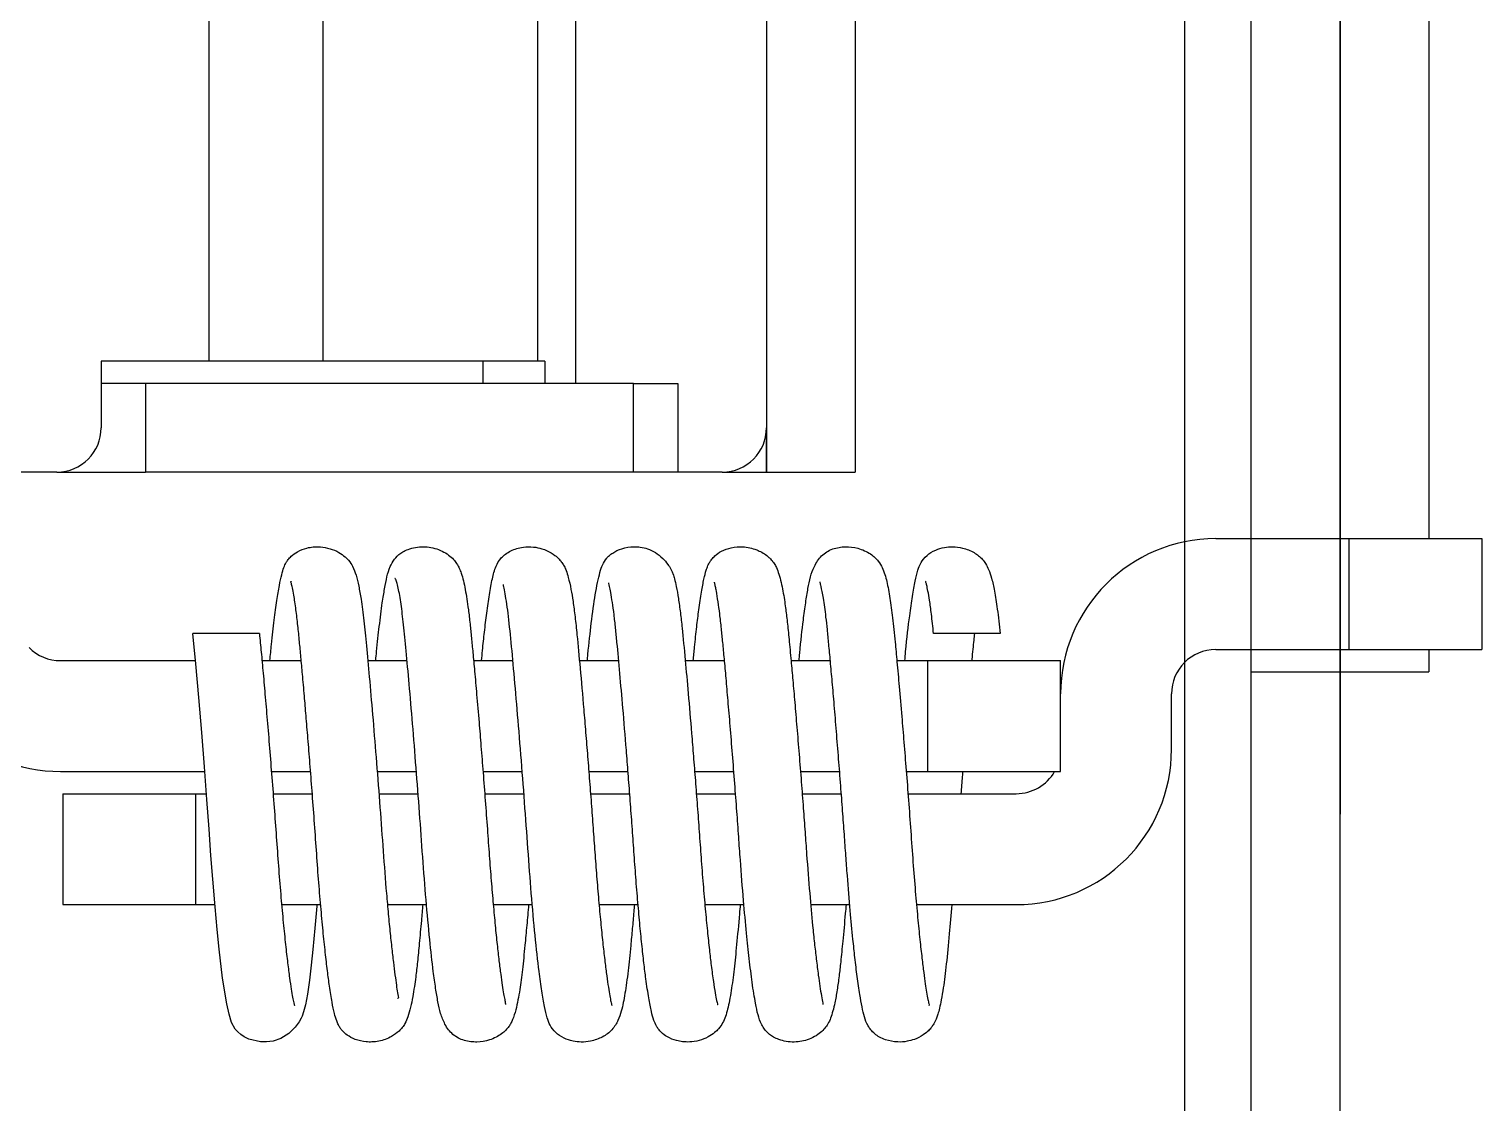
# Model space of a CAD drawing. Extents: x -3080 to 28500, y -1326 to 31609.
# Drawn here: x 14584.454 to 14587.73, y 26383.564 to 26385.985 of the extents above; entities that cross this region are included whole.
import ezdxf

# ---------------------------------------------------------------- set-up
doc = ezdxf.new("R2010")
doc.units = 0
doc.header["$LTSCALE"] = 100
doc.layers.add('0-xref', color=8, linetype='Continuous')
doc.layers.add('188K-SM-07-F10-MECH-CR PIPE-Y2257103$0$AP7P1-SM-08-FNN-120-A(4)-SMP$0$15P6-SM-08-FNN-320-A(10)-UIS-TCM$0$15P6-SM-08-FNN-00-(@10)170308-MIC$0$0-CDS', color=140, linetype='Continuous')

# ---------------------------------------------------------------- blocks, each defined once
blk = doc.blocks.new('188K-SM-07-F10-MECH-CR PIPE-Y2257103$0$CDS-CVD')
at = {"layer": '188K-SM-07-F10-MECH-CR PIPE-Y2257103$0$AP7P1-SM-08-FNN-120-A(4)-SMP$0$15P6-SM-08-FNN-320-A(10)-UIS-TCM$0$15P6-SM-08-FNN-00-(@10)170308-MIC$0$0-CDS', "ltscale": 0.1}
for p, q in [((14587.21, -72972.4769), (14587.21, -72925.4769)), ((14587.41, -72972.7522), (14587.41, -72926.2522)), ((14587.06, -72972.6269), (14587.06, -72941.6358)), ((14587.41, -72946.5022), (14587.41, -72950.548)), ((14587.21, -72949.9269), (14587.21, -72947.5769)), ((14587.61, -72947.5769), (14587.61, -72949.9269)), ((14586.1169, -72947.6769), (14586.1169, -72949.7769)), ((14586.3169, -72947.6769), (14586.3169, -72949.7769)), ((14585.6868, -72949.5769), (14585.6868, -72947.8769)), ((14584.8603, -72949.5269), (14584.8603, -72947.9269)), ((14585.1176, -72949.5269), (14585.1176, -72947.9269)), ((14585.601, -72949.5269), (14585.601, -72947.9269)), ((14584.8603, -72949.5269), (14584.6169, -72949.5269)), ((14584.6169, -72949.5269), (14584.6169, -72949.6769)), ((14585.1176, -72949.5269), (14584.8603, -72949.5269)), ((14585.601, -72949.5269), (14585.1176, -72949.5269)), ((14585.4772, -72949.5269), (14585.4772, -72949.5769)), ((14585.6169, -72949.5269), (14585.601, -72949.5269)), ((14585.6169, -72949.5269), (14585.6169, -72949.5769)), ((14584.7169, -72949.5769), (14584.6169, -72949.5769)), ((14584.7169, -72949.5769), (14584.7169, -72949.7769)), ((14585.8169, -72949.5769), (14584.7169, -72949.5769)), ((14585.8169, -72949.7769), (14585.8169, -72949.5769)), ((14585.8169, -72949.5769), (14585.9169, -72949.5769)), ((14585.9169, -72949.5769), (14585.9169, -72949.7769)), ((14586.1169, -72949.7769), (14586.1169, -72949.6783)), ((14584.5169, -72949.7769), (14584.2169, -72949.7769)), ((14584.5169, -72949.7769), (14584.7169, -72949.7769)), ((14585.8169, -72949.7769), (14584.7169, -72949.7769)), ((14585.9169, -72949.7769), (14585.8169, -72949.7769)), ((14586.0169, -72949.7769), (14585.9169, -72949.7769)), ((14586.0169, -72949.7769), (14586.1169, -72949.7769)), ((14586.1169, -72949.7769), (14586.3169, -72949.7769)), ((14587.13, -72949.9269), (14587.43, -72949.9269)), ((14587.43, -72949.9269), (14587.43, -72950.1769)), ((14587.43, -72949.9269), (14587.73, -72949.9269)), ((14587.73, -72949.9269), (14587.73, -72950.1769)), ((14584.83, -72950.2091), (14584.8236, -72950.1411)), ((14584.9736, -72950.1411), (14584.8236, -72950.1411)), ((14586.6436, -72950.1411), (14586.4936, -72950.1411)), ((14587.13, -72950.1769), (14587.43, -72950.1769)), ((14587.21, -72950.2269), (14587.21, -72950.1769)), ((14587.43, -72950.1769), (14587.73, -72950.1769)), ((14587.61, -72950.1769), (14587.61, -72950.2269)), ((14584.5249, -72950.2019), (14584.8294, -72950.2019)), ((14584.8367, -72950.2848), (14584.83, -72950.2091)), ((14584.9794, -72950.2019), (14585.0679, -72950.2019)), ((14585.2179, -72950.2019), (14585.3065, -72950.2019)), ((14585.4565, -72950.2019), (14585.545, -72950.2019)), ((14585.6951, -72950.2019), (14585.7836, -72950.2019)), ((14585.9337, -72950.2019), (14586.0222, -72950.2019)), ((14586.1723, -72950.2019), (14586.2608, -72950.2019)), ((14586.4108, -72950.2019), (14586.48, -72950.2019)), ((14586.48, -72950.2019), (14586.48, -72950.4519)), ((14586.48, -72950.2019), (14586.78, -72950.2019)), ((14586.78, -72950.4519), (14586.78, -72950.2019)), ((14587.21, -72950.2269), (14587.4734, -72950.2269)), ((14587.4734, -72950.2269), (14587.61, -72950.2269)), ((14587.03, -72950.4019), (14587.03, -72950.2769)), ((14584.8434, -72950.3637), (14584.8367, -72950.2848)), ((14584.8496, -72950.4415), (14584.8434, -72950.3637)), ((14584.8552, -72950.5151), (14584.8496, -72950.4415)), ((14584.5249, -72950.4519), (14584.8504, -72950.4519)), ((14585.0006, -72950.4519), (14585.089, -72950.4519)), ((14585.2391, -72950.4519), (14585.3275, -72950.4519)), ((14585.4777, -72950.4519), (14585.5661, -72950.4519)), ((14585.7163, -72950.4519), (14585.8047, -72950.4519)), ((14585.9549, -72950.4519), (14586.0432, -72950.4519)), ((14586.1934, -72950.4519), (14586.2818, -72950.4519)), ((14586.432, -72950.4519), (14586.48, -72950.4519)), ((14586.48, -72950.4519), (14586.78, -72950.4519)), ((14584.53, -72950.5019), (14584.53, -72950.7519)), ((14584.53, -72950.5019), (14584.83, -72950.5019)), ((14584.83, -72950.7519), (14584.83, -72950.5019)), ((14584.83, -72950.5019), (14584.8542, -72950.5019)), ((14585.0044, -72950.5019), (14585.0928, -72950.5019)), ((14585.243, -72950.5019), (14585.3313, -72950.5019)), ((14585.4816, -72950.5019), (14585.5699, -72950.5019)), ((14585.7202, -72950.5019), (14585.8085, -72950.5019)), ((14585.9587, -72950.5019), (14586.0471, -72950.5019)), ((14586.1973, -72950.5019), (14586.2856, -72950.5019)), ((14586.4359, -72950.5019), (14586.68, -72950.5019)), ((14584.8602, -72950.5821), (14584.8552, -72950.5151)), ((14584.8644, -72950.6415), (14584.8602, -72950.5821)), ((14584.8684, -72950.6949), (14584.8644, -72950.6415)), ((14584.8735, -72950.7572), (14584.8684, -72950.6949)), ((14584.53, -72950.7519), (14584.83, -72950.7519)), ((14584.83, -72950.7519), (14584.8731, -72950.7519)), ((14584.8783, -72950.8084), (14584.8735, -72950.7572)), ((14585.0237, -72950.7519), (14585.1117, -72950.7519)), ((14585.1031, -72950.7557), (14585.0987, -72950.805)), ((14585.1035, -72950.7519), (14585.1031, -72950.7557)), ((14585.2622, -72950.7519), (14585.3503, -72950.7519)), ((14585.5008, -72950.7519), (14585.589, -72950.7519)), ((14585.7394, -72950.7519), (14585.8274, -72950.7519)), ((14585.9779, -72950.7519), (14586.066, -72950.7519)), ((14586.2166, -72950.7519), (14586.3046, -72950.7519)), ((14586.4551, -72950.7519), (14586.68, -72950.7519)), ((14584.8827, -72950.8524), (14584.8783, -72950.8084)), ((14585.0987, -72950.805), (14585.0941, -72950.8535)), ((14584.8905, -72950.9175), (14584.8827, -72950.8524)), ((14585.0941, -72950.8535), (14585.0905, -72950.8884)), ((14585.0905, -72950.8884), (14585.0865, -72950.9222)), ((14584.8998, -72950.9754), (14584.8905, -72950.9175)), ((14585.0865, -72950.9222), (14585.0818, -72950.9535)), ((14585.0818, -72950.9535), (14585.0772, -72950.9777)), ((14584.9051, -72950.9991), (14584.8998, -72950.9754)), ((14584.911, -72951.018), (14584.9051, -72950.9991)), ((14585.0733, -72950.9933), (14585.0699, -72951.0034)), ((14585.0772, -72950.9777), (14585.0733, -72950.9933)), ((14584.9191, -72951.0327), (14584.911, -72951.018)), ((14585.0541, -72951.0286), (14585.0399, -72951.0424)), ((14585.0631, -72951.0165), (14585.0541, -72951.0286)), ((14585.0679, -72951.008), (14585.0631, -72951.0165)), ((14585.0699, -72951.0034), (14585.0679, -72951.008)), ((14584.9247, -72951.0391), (14584.9191, -72951.0327)), ((14584.9314, -72951.0449), (14584.9247, -72951.0391)), ((14584.9395, -72951.0503), (14584.9314, -72951.0449)), ((14584.9499, -72951.0553), (14584.9395, -72951.0503)), ((14584.9758, -72951.0613), (14584.9499, -72951.0553)), ((14584.9895, -72951.0616), (14584.9758, -72951.0613)), ((14585.0049, -72951.0595), (14584.9895, -72951.0616)), ((14585.0221, -72951.0536), (14585.0049, -72951.0595)), ((14585.0399, -72951.0424), (14585.0221, -72951.0536))]:
    blk.add_line(p, q, dxfattribs=at)
for centre, radius, start, end in [((14584.5169, -72949.6769), 0.1, 270, 0), ((14586.0169, -72949.6769), 0.1, 270, 0), ((14587.13, -72950.2769), 0.35, 90, 180), ((14584.5249, -72950.1019), 0.1, 225, 270), ((14587.13, -72950.2769), 0.1, 90, 180), ((14584.5249, -72950.1019), 0.35, 225, 270), ((14586.68, -72950.4019), 0.35, 270, 0), ((14586.68, -72950.4019), 0.1, 270, 330)]:
    blk.add_arc(centre, radius, start, end, dxfattribs=at)
for points, knots in [([(14584.9973, -72950.2019), (14584.9985, -72950.1895), (14585.0017, -72950.1564), (14585.007, -72950.1103), (14585.0129, -72950.0662), (14585.0184, -72950.0325), (14585.0234, -72950.009), (14585.028, -72949.993), (14585.0328, -72949.9824), (14585.0376, -72949.9748), (14585.0457, -72949.9655), (14585.0593, -72949.9553), (14585.0778, -72949.9481), (14585.0959, -72949.9452), (14585.1122, -72949.9451), (14585.1324, -72949.9486), (14585.1518, -72949.9566), (14585.1668, -72949.9674), (14585.1776, -72949.979), (14585.1853, -72949.9919), (14585.1922, -72950.0103), (14585.1974, -72950.0325), (14585.2035, -72950.0664), (14585.2092, -72950.11), (14585.2149, -72950.1686), (14585.2215, -72950.2394), (14585.2288, -72950.3242), (14585.2367, -72950.4197), (14585.2445, -72950.5201), (14585.2517, -72950.6205), (14585.2577, -72950.7012), (14585.2631, -72950.7627), (14585.2673, -72950.8072), (14585.2716, -72950.8473), (14585.2756, -72950.882), (14585.2792, -72950.9107), (14585.2826, -72950.934), (14585.2845, -72950.9504), (14585.2882, -72950.9641), (14585.2856, -72950.9639), (14585.2847, -72950.9639)], [0, 0, 0, 0, 0.022944, 0.061416, 0.097598, 0.131237, 0.161957, 0.186744, 0.205317, 0.215065, 0.223746, 0.235628, 0.249298, 0.257805, 0.268142, 0.281154, 0.293215, 0.302941, 0.31106, 0.328306, 0.356153, 0.388394, 0.418736, 0.460034, 0.500062, 0.543638, 0.59088, 0.640597, 0.69093, 0.740771, 0.791714, 0.818398, 0.845669, 0.872554, 0.898485, 0.923295, 0.946849, 0.969052, 0.989879, 1, 1, 1, 1]), ([(14585.2359, -72950.2019), (14585.2365, -72950.1949), (14585.2392, -72950.1664), (14585.2441, -72950.1222), (14585.25, -72950.075), (14585.2559, -72950.0383), (14585.261, -72950.0124), (14585.2665, -72949.9922), (14585.2765, -72949.9739), (14585.2885, -72949.9618), (14585.3025, -72949.9536), (14585.3167, -72949.9481), (14585.3343, -72949.945), (14585.358, -72949.9453), (14585.3862, -72949.9528), (14585.4091, -72949.9702), (14585.4202, -72949.9853), (14585.4244, -72949.9937), (14585.4313, -72950.0114), (14585.4377, -72950.0395), (14585.4438, -72950.0788), (14585.4484, -72950.1175), (14585.4516, -72950.1499), (14585.455, -72950.1853), (14585.4589, -72950.2276), (14585.4636, -72950.28), (14585.4684, -72950.3369), (14585.4733, -72950.3961), (14585.478, -72950.4552), (14585.4828, -72950.5178), (14585.4875, -72950.5807), (14585.4918, -72950.6414), (14585.4961, -72950.6982), (14585.5006, -72950.7511), (14585.5051, -72950.7992), (14585.5095, -72950.8419), (14585.5137, -72950.8785), (14585.5176, -72950.9092), (14585.5211, -72950.9339), (14585.5242, -72950.9529), (14585.5267, -72950.9662), (14585.528, -72950.9738), (14585.5289, -72950.9774), (14585.5284, -72950.9774), (14585.5282, -72950.9774)], [0, 0, 0, 0, 0.012224, 0.049571, 0.090659, 0.120375, 0.151687, 0.182139, 0.203188, 0.222101, 0.230748, 0.240489, 0.250743, 0.260284, 0.28066, 0.299759, 0.308633, 0.323468, 0.339275, 0.38341, 0.426535, 0.451406, 0.473281, 0.494915, 0.520331, 0.549672, 0.58287, 0.610173, 0.639332, 0.670086, 0.701581, 0.731512, 0.760897, 0.789875, 0.818189, 0.845604, 0.871922, 0.896983, 0.920672, 0.942909, 0.962755, 0.979673, 0.994201, 1, 1, 1, 1]), ([(14585.4744, -72950.2019), (14585.4751, -72950.1942), (14585.4773, -72950.1716), (14585.4812, -72950.1352), (14585.4864, -72950.0922), (14585.4923, -72950.0509), (14585.4989, -72950.0158), (14585.5045, -72949.9928), (14585.5165, -72949.971), (14585.5368, -72949.9541), (14585.5653, -72949.9452), (14585.59, -72949.9449), (14585.6089, -72949.9487), (14585.6249, -72949.9547), (14585.639, -72949.963), (14585.6504, -72949.9738), (14585.6563, -72949.9816), (14585.6613, -72949.9899), (14585.666, -72950.0008), (14585.6708, -72950.0161), (14585.6758, -72950.0385), (14585.6808, -72950.0685), (14585.6853, -72950.1027), (14585.6904, -72950.1512), (14585.6968, -72950.2194), (14585.7035, -72950.2956), (14585.7092, -72950.3638), (14585.7136, -72950.4181), (14585.718, -72950.474), (14585.7223, -72950.5304), (14585.7265, -72950.5862), (14585.7303, -72950.6413), (14585.7345, -72950.6957), (14585.739, -72950.7487), (14585.7436, -72950.7983), (14585.7482, -72950.8427), (14585.7526, -72950.881), (14585.7567, -72950.9129), (14585.7603, -72950.9384), (14585.7635, -72950.9577), (14585.766, -72950.9708), (14585.7679, -72950.9783), (14585.7679, -72950.9791), (14585.7679, -72950.9794)], [0, 0, 0, 0, 0.013652, 0.040414, 0.071318, 0.106147, 0.144506, 0.183309, 0.208619, 0.229447, 0.246924, 0.259422, 0.269277, 0.276375, 0.2872, 0.294781, 0.303018, 0.314166, 0.328621, 0.35094, 0.383704, 0.410921, 0.439697, 0.469009, 0.515893, 0.566963, 0.593506, 0.620483, 0.647718, 0.675024, 0.702209, 0.729204, 0.757059, 0.785939, 0.814856, 0.843153, 0.870605, 0.897015, 0.922222, 0.946108, 0.968572, 0.987737, 1, 1, 1, 1]), ([(14585.713, -72950.2019), (14585.7134, -72950.1974), (14585.7163, -72950.1658), (14585.7221, -72950.1138), (14585.7294, -72950.0605), (14585.7359, -72950.0248), (14585.7414, -72950.002), (14585.7464, -72949.9865), (14585.7533, -72949.9744), (14585.7617, -72949.9656), (14585.7724, -72949.9572), (14585.7909, -72949.9481), (14585.8149, -72949.9446), (14585.8346, -72949.946), (14585.8504, -72949.9499), (14585.8672, -72949.9581), (14585.8815, -72949.9695), (14585.8934, -72949.983), (14585.9002, -72949.9935), (14585.9041, -72950.0014), (14585.9073, -72950.0096), (14585.9099, -72950.0193), (14585.914, -72950.0368), (14585.9182, -72950.061), (14585.9226, -72950.0926), (14585.9277, -72950.1372), (14585.9333, -72950.197), (14585.9405, -72950.2772), (14585.9468, -72950.3516), (14585.9522, -72950.4181), (14585.9565, -72950.4728), (14585.9609, -72950.5299), (14585.9652, -72950.5882), (14585.9693, -72950.6474), (14585.9739, -72950.7061), (14585.9787, -72950.7616), (14585.9834, -72950.8111), (14585.988, -72950.8536), (14585.9925, -72950.8922), (14585.997, -72950.9252), (14586.0011, -72950.951), (14586.0047, -72950.9711), (14586.0074, -72950.9788), (14586.006, -72950.9779), (14586.006, -72950.9779)], [0, 0, 0, 0, 0.007915, 0.054796, 0.106599, 0.134097, 0.16243, 0.190417, 0.212595, 0.221047, 0.227754, 0.241504, 0.256801, 0.265921, 0.278965, 0.295798, 0.313754, 0.326755, 0.335211, 0.339814, 0.343286, 0.356017, 0.376776, 0.404941, 0.433217, 0.459291, 0.50646, 0.549809, 0.597132, 0.622935, 0.649945, 0.677954, 0.706716, 0.736139, 0.767404, 0.798598, 0.828406, 0.856549, 0.882819, 0.914692, 0.942845, 0.967288, 0.999741, 1, 1, 1, 1]), ([(14585.9516, -72950.2019), (14585.9526, -72950.1916), (14585.9552, -72950.1643), (14585.9595, -72950.126), (14585.9647, -72950.0838), (14585.9701, -72950.0472), (14585.9755, -72950.0183), (14585.9801, -72950.0002), (14585.9843, -72949.9884), (14585.9882, -72949.9806), (14585.9925, -72949.974), (14586.0011, -72949.9645), (14586.0152, -72949.9544), (14586.0389, -72949.9459), (14586.0646, -72949.9442), (14586.092, -72949.9496), (14586.1132, -72949.961), (14586.1236, -72949.97), (14586.1284, -72949.9752), (14586.1313, -72949.9788), (14586.1354, -72949.9847), (14586.14, -72949.9934), (14586.1451, -72950.0067), (14586.1498, -72950.0244), (14586.1539, -72950.0442), (14586.1571, -72950.0637), (14586.1603, -72950.0862), (14586.1639, -72950.115), (14586.1678, -72950.1548), (14586.172, -72950.1991), (14586.1764, -72950.2469), (14586.1807, -72950.2967), (14586.1854, -72950.3526), (14586.1904, -72950.4127), (14586.1952, -72950.474), (14586.1997, -72950.533), (14586.2037, -72950.5875), (14586.2083, -72950.6527), (14586.214, -72950.725), (14586.22, -72950.7909), (14586.225, -72950.8394), (14586.2293, -72950.8773), (14586.2334, -72950.9098), (14586.2374, -72950.9374), (14586.2407, -72950.9583), (14586.2442, -72950.9744), (14586.2442, -72950.9766), (14586.2442, -72950.9775)], [0, 0, 0, 0, 0.018338, 0.048434, 0.07699, 0.112407, 0.144632, 0.171918, 0.188142, 0.20094, 0.210166, 0.218873, 0.230672, 0.244073, 0.259882, 0.277953, 0.29127, 0.295765, 0.299118, 0.303467, 0.309898, 0.325457, 0.347147, 0.370648, 0.391536, 0.409908, 0.425916, 0.451493, 0.47911, 0.509812, 0.535131, 0.562348, 0.591343, 0.621926, 0.652444, 0.68108, 0.707716, 0.732393, 0.778597, 0.820311, 0.845165, 0.870348, 0.899907, 0.924702, 0.951408, 0.979472, 1, 1, 1, 1]), ([(14586.1902, -72950.2019), (14586.1907, -72950.1961), (14586.1938, -72950.1614), (14586.1989, -72950.1181), (14586.205, -72950.0712), (14586.2104, -72950.0391), (14586.2153, -72950.0141), (14586.2247, -72949.9873), (14586.2373, -72949.9685), (14586.2516, -72949.9568), (14586.2648, -72949.9503), (14586.2786, -72949.9465), (14586.2986, -72949.9445), (14586.3237, -72949.9472), (14586.3482, -72949.9582), (14586.3626, -72949.9701), (14586.3726, -72949.9818), (14586.3777, -72949.9914), (14586.3839, -72950.0071), (14586.3883, -72950.0239), (14586.3919, -72950.0412), (14586.3963, -72950.0668), (14586.4014, -72950.1047), (14586.4063, -72950.1539), (14586.4113, -72950.2063), (14586.4163, -72950.2621), (14586.4216, -72950.3232), (14586.4268, -72950.3868), (14586.4319, -72950.4502), (14586.4371, -72950.5175), (14586.4423, -72950.5871), (14586.4471, -72950.6563), (14586.4523, -72950.7217), (14586.4576, -72950.7804), (14586.4626, -72950.8306), (14586.4672, -72950.8721), (14586.4713, -72950.9051), (14586.4749, -72950.9304), (14586.4781, -72950.9507), (14586.4809, -72950.9658), (14586.4826, -72950.975), (14586.4841, -72950.9795), (14586.4834, -72950.9789), (14586.4832, -72950.9788)], [0, 0, 0, 0, 0.009839, 0.059155, 0.089783, 0.118409, 0.145898, 0.171611, 0.20262, 0.218414, 0.231897, 0.24283, 0.251267, 0.2665, 0.282462, 0.290538, 0.299678, 0.321642, 0.342979, 0.362298, 0.382837, 0.402945, 0.440444, 0.478907, 0.50689, 0.538872, 0.574822, 0.604232, 0.635492, 0.66829, 0.702232, 0.737133, 0.771894, 0.805063, 0.836215, 0.865031, 0.891304, 0.914924, 0.935866, 0.959679, 0.979209, 0.995164, 1, 1, 1, 1]), ([(14586.4288, -72950.2019), (14586.4294, -72950.195), (14586.4329, -72950.156), (14586.4387, -72950.1073), (14586.4458, -72950.056), (14586.452, -72950.0215), (14586.4567, -72950.0005), (14586.4639, -72949.982), (14586.4759, -72949.9657), (14586.4952, -72949.9528), (14586.5168, -72949.9462), (14586.5387, -72949.9446), (14586.5602, -72949.9473), (14586.5821, -72949.9559), (14586.5958, -72949.9656), (14586.6051, -72949.9745), (14586.612, -72949.9843), (14586.6187, -72949.9977), (14586.625, -72950.0172), (14586.6313, -72950.0457), (14586.6377, -72950.0859), (14586.6416, -72950.122), (14586.6436, -72950.1411)], [0, 0, 0, 0, 0.0251093, 0.1426474, 0.2203727, 0.2967415, 0.3706749, 0.4206268, 0.4641966, 0.4991965, 0.5248722, 0.5466766, 0.5739988, 0.6075998, 0.6251015, 0.6439113, 0.6739431, 0.7153451, 0.7691998, 0.8352872, 0.9127563, 1, 1, 1, 1]), ([(14585.5806, -72950.7519), (14585.5792, -72950.7676), (14585.5763, -72950.8001), (14585.5717, -72950.8497), (14585.5667, -72950.8993), (14585.5614, -72950.9394), (14585.5566, -72950.9677), (14585.5518, -72950.9902), (14585.5462, -72951.0077), (14585.5405, -72951.0194), (14585.5366, -72951.0261), (14585.53, -72951.0343), (14585.5173, -72951.0461), (14585.493, -72951.0586), (14585.4687, -72951.0623), (14585.4483, -72951.0612), (14585.4342, -72951.0582), (14585.4207, -72951.0526), (14585.4051, -72951.0417), (14585.3919, -72951.024), (14585.3813, -72950.9969), (14585.3761, -72950.9717), (14585.3708, -72950.9405), (14585.3646, -72950.8955), (14585.3574, -72950.8307), (14585.3493, -72950.7435), (14585.3418, -72950.6462), (14585.3347, -72950.5449), (14585.3269, -72950.443), (14585.319, -72950.3444), (14585.3114, -72950.2553), (14585.3045, -72950.1802), (14585.2988, -72950.12), (14585.2938, -72950.08), (14585.2898, -72950.0541), (14585.2865, -72950.0373), (14585.2833, -72950.0244), (14585.2809, -72950.0184), (14585.2794, -72950.0164), (14585.2789, -72950.0166), (14585.2787, -72950.0166)], [0, 0, 0, 0, 0.0250054, 0.0516021, 0.0878785, 0.1232191, 0.1461505, 0.1700655, 0.1975379, 0.2089033, 0.2201153, 0.229209, 0.236991, 0.2519558, 0.2665131, 0.2738657, 0.2833798, 0.2953051, 0.3094901, 0.3393052, 0.3643954, 0.3907034, 0.4173737, 0.4459336, 0.491985, 0.541034, 0.5887822, 0.6349805, 0.6817906, 0.7283185, 0.7735184, 0.8156542, 0.8542992, 0.8915717, 0.9114971, 0.9331635, 0.9564717, 0.9812749, 0.9930309, 1, 1, 1, 1]), ([(14585.342, -72950.7519), (14585.341, -72950.764), (14585.3382, -72950.7948), (14585.3341, -72950.8383), (14585.3301, -72950.8806), (14585.3264, -72950.9124), (14585.3229, -72950.9379), (14585.3192, -72950.9611), (14585.3144, -72950.9847), (14585.3088, -72951.0043), (14585.3029, -72951.0181), (14585.2978, -72951.0264), (14585.293, -72951.0323), (14585.2854, -72951.0402), (14585.2688, -72951.0522), (14585.2467, -72951.0597), (14585.2279, -72951.0619), (14585.211, -72951.0616), (14585.1897, -72951.057), (14585.1718, -72951.0472), (14585.1608, -72951.037), (14585.155, -72951.0294), (14585.1512, -72951.0226), (14585.1468, -72951.0122), (14585.1423, -72950.9965), (14585.1372, -72950.9717), (14585.132, -72950.9391), (14585.1269, -72950.9011), (14585.122, -72950.8595), (14585.117, -72950.8108), (14585.1119, -72950.7556), (14585.1068, -72950.6947), (14585.1021, -72950.6296), (14585.0974, -72950.5627), (14585.0925, -72950.4969), (14585.0877, -72950.4349), (14585.0831, -72950.3781), (14585.0789, -72950.3273), (14585.0748, -72950.2789), (14585.0709, -72950.2347), (14585.0672, -72950.1938), (14585.0637, -72950.157), (14585.0602, -72950.1206), (14585.0559, -72950.0845), (14585.0516, -72950.056), (14585.0478, -72950.0372), (14585.0459, -72950.028), (14585.044, -72950.023), (14585.045, -72950.0239), (14585.0452, -72950.0241)], [0, 0, 0, 0, 0.019515, 0.050029, 0.077323, 0.102515, 0.120513, 0.141116, 0.165168, 0.192468, 0.214794, 0.228714, 0.232668, 0.23596, 0.246272, 0.261899, 0.270974, 0.278857, 0.29254, 0.304788, 0.314663, 0.322435, 0.333114, 0.347151, 0.371034, 0.400667, 0.433576, 0.460219, 0.488415, 0.517993, 0.54872, 0.580308, 0.612421, 0.644647, 0.675575, 0.704795, 0.73202, 0.757045, 0.779745, 0.806299, 0.828622, 0.850275, 0.875106, 0.903989, 0.936564, 0.959236, 0.978991, 0.995743, 1, 1, 1, 1]), ([(14585.8192, -72950.7519), (14585.8187, -72950.7573), (14585.8171, -72950.7762), (14585.8142, -72950.8072), (14585.8099, -72950.8533), (14585.8048, -72950.9043), (14585.7991, -72950.9456), (14585.794, -72950.9735), (14585.7898, -72950.9923), (14585.7823, -72951.0139), (14585.7731, -72951.0296), (14585.7594, -72951.0426), (14585.7445, -72951.0525), (14585.7219, -72951.0604), (14585.701, -72951.0624), (14585.6787, -72951.0601), (14585.6577, -72951.0529), (14585.6389, -72951.0392), (14585.628, -72951.023), (14585.6212, -72951.0046), (14585.6165, -72950.983), (14585.6103, -72950.9476), (14585.6032, -72950.8963), (14585.5952, -72950.8238), (14585.5866, -72950.7295), (14585.579, -72950.627), (14585.5715, -72950.5206), (14585.5632, -72950.4135), (14585.5548, -72950.3111), (14585.5467, -72950.219), (14585.5395, -72950.1404), (14585.5337, -72950.0882), (14585.5286, -72950.0559), (14585.5256, -72950.0396), (14585.5234, -72950.0313), (14585.5236, -72950.0307), (14585.5236, -72950.0305)], [0, 0, 0, 0, 0.008767, 0.030945, 0.05481, 0.094419, 0.138166, 0.160607, 0.183461, 0.207531, 0.232729, 0.24322, 0.252419, 0.268067, 0.280134, 0.290173, 0.302562, 0.319266, 0.339796, 0.363149, 0.397464, 0.432765, 0.468665, 0.522906, 0.576664, 0.628286, 0.679314, 0.731239, 0.782917, 0.833253, 0.882248, 0.931824, 0.957583, 0.981299, 0.996571, 1, 1, 1, 1]), ([(14586.0577, -72950.7519), (14586.0571, -72950.7589), (14586.0543, -72950.7919), (14586.0496, -72950.8415), (14586.0439, -72950.8996), (14586.0373, -72950.949), (14586.0307, -72950.9829), (14586.025, -72951.0031), (14586.0185, -72951.0182), (14586.0121, -72951.0288), (14586, -72951.0411), (14585.9844, -72951.0516), (14585.9646, -72951.0591), (14585.9449, -72951.062), (14585.929, -72951.0616), (14585.9112, -72951.0584), (14585.8933, -72951.0511), (14585.8802, -72951.0409), (14585.8724, -72951.0319), (14585.8673, -72951.0237), (14585.8621, -72951.0116), (14585.857, -72950.9924), (14585.8512, -72950.9625), (14585.8456, -72950.9248), (14585.8404, -72950.8833), (14585.8358, -72950.8413), (14585.831, -72950.7934), (14585.8263, -72950.7403), (14585.8217, -72950.6838), (14585.8176, -72950.6259), (14585.8135, -72950.5684), (14585.8093, -72950.5118), (14585.8051, -72950.4567), (14585.7997, -72950.3883), (14585.7934, -72950.3112), (14585.7862, -72950.2293), (14585.7807, -72950.1703), (14585.7766, -72950.1277), (14585.7732, -72950.0972), (14585.7695, -72950.0699), (14585.7659, -72950.0483), (14585.7631, -72950.0348), (14585.7613, -72950.0278), (14585.7616, -72950.0271), (14585.7617, -72950.0268)], [0, 0, 0, 0, 0.011048, 0.052056, 0.089802, 0.129074, 0.173095, 0.195422, 0.214341, 0.230482, 0.238269, 0.247767, 0.259441, 0.271539, 0.281064, 0.288868, 0.301718, 0.312818, 0.320919, 0.330294, 0.350664, 0.378549, 0.412441, 0.449479, 0.475814, 0.503319, 0.53183, 0.56114, 0.590938, 0.619472, 0.646968, 0.673919, 0.70011, 0.725352, 0.772339, 0.814329, 0.856797, 0.879038, 0.902611, 0.927668, 0.952635, 0.973655, 0.990412, 1, 1, 1, 1]), ([(14586.2963, -72950.7519), (14586.2957, -72950.7586), (14586.2932, -72950.7878), (14586.289, -72950.832), (14586.2846, -72950.8782), (14586.2804, -72950.9148), (14586.276, -72950.9463), (14586.2706, -72950.9779), (14586.2634, -72951.0037), (14586.2574, -72951.018), (14586.2491, -72951.0304), (14586.2354, -72951.0445), (14586.2096, -72951.0586), (14586.1809, -72951.0629), (14586.1566, -72951.0601), (14586.1415, -72951.0552), (14586.1301, -72951.0492), (14586.1162, -72951.0389), (14586.1043, -72951.0219), (14586.0972, -72950.9998), (14586.0915, -72950.9723), (14586.0847, -72950.9303), (14586.0781, -72950.8762), (14586.0716, -72950.8148), (14586.0648, -72950.7406), (14586.0589, -72950.6661), (14586.0542, -72950.5979), (14586.05, -72950.5403), (14586.0453, -72950.4778), (14586.0402, -72950.4131), (14586.0352, -72950.3503), (14586.0303, -72950.2929), (14586.0259, -72950.2423), (14586.022, -72950.1986), (14586.0185, -72950.1616), (14586.0152, -72950.1275), (14586.0116, -72950.0964), (14586.0076, -72950.0667), (14586.0042, -72950.0473), (14586.0018, -72950.0348), (14585.9999, -72950.0271), (14585.9999, -72950.0257), (14585.9998, -72950.0251)], [0, 0, 0, 0, 0.010716, 0.047152, 0.078014, 0.101367, 0.127718, 0.156704, 0.198692, 0.218385, 0.227044, 0.235688, 0.255054, 0.274051, 0.283809, 0.293457, 0.302002, 0.31059, 0.336384, 0.365039, 0.395446, 0.438386, 0.477322, 0.513397, 0.554605, 0.601225, 0.626378, 0.653674, 0.683189, 0.714696, 0.745639, 0.774787, 0.801956, 0.827041, 0.850005, 0.870922, 0.896652, 0.921085, 0.95024, 0.966876, 0.984797, 1, 1, 1, 1]), ([(14586.5349, -72950.7519), (14586.5329, -72950.7744), (14586.5284, -72950.8238), (14586.5225, -72950.8867), (14586.5164, -72950.9348), (14586.5112, -72950.9659), (14586.5072, -72950.985), (14586.5036, -72950.9981), (14586.5005, -72951.0073), (14586.4973, -72951.0146), (14586.4938, -72951.0213), (14586.4895, -72951.0279), (14586.4825, -72951.0363), (14586.4686, -72951.0477), (14586.4525, -72951.0556), (14586.4324, -72951.061), (14586.4101, -72951.0626), (14586.3817, -72951.0573), (14586.3575, -72951.0426), (14586.3441, -72951.0242), (14586.337, -72951.0044), (14586.3324, -72950.9838), (14586.3269, -72950.9535), (14586.3216, -72950.9165), (14586.3164, -72950.8737), (14586.3112, -72950.8246), (14586.3054, -72950.764), (14586.3001, -72950.6995), (14586.2958, -72950.6411), (14586.2924, -72950.5924), (14586.2885, -72950.5396), (14586.2842, -72950.4826), (14586.2795, -72950.4224), (14586.2746, -72950.3614), (14586.2698, -72950.3031), (14586.2652, -72950.2503), (14586.2611, -72950.2043), (14586.2574, -72950.1651), (14586.2542, -72950.1319), (14586.2502, -72950.0957), (14586.2452, -72950.0599), (14586.2407, -72950.0365), (14586.238, -72950.026), (14586.2378, -72950.0246), (14586.2377, -72950.024)], [0, 0, 0, 0, 0.036692, 0.080546, 0.122483, 0.148726, 0.170854, 0.188541, 0.201708, 0.21138, 0.21958, 0.22937, 0.236592, 0.244838, 0.256493, 0.265093, 0.276024, 0.291401, 0.310219, 0.333264, 0.359838, 0.388851, 0.416507, 0.450366, 0.480453, 0.506551, 0.54342, 0.584764, 0.606878, 0.630062, 0.65505, 0.68184, 0.710337, 0.740375, 0.770077, 0.798021, 0.824072, 0.848165, 0.870334, 0.891275, 0.929661, 0.965694, 0.984076, 1, 1, 1, 1]), ([(14586.4936, -72950.1411), (14586.492, -72950.1259), (14586.489, -72950.0974), (14586.4847, -72950.0663), (14586.4812, -72950.0454), (14586.4782, -72950.0324), (14586.4769, -72950.0264), (14586.4752, -72950.0224), (14586.476, -72950.0233), (14586.4761, -72950.0235)], [0, 0, 0, 0, 0.24457, 0.459789, 0.64239, 0.790549, 0.903515, 0.981243, 1, 1, 1, 1]), ([(14584.9736, -72950.1411), (14584.9749, -72950.1546), (14584.9776, -72950.1825), (14584.9821, -72950.2307), (14584.9868, -72950.2846), (14584.9919, -72950.344), (14584.9971, -72950.4076), (14585.0023, -72950.474), (14585.0075, -72950.5413), (14585.0123, -72950.6082), (14585.017, -72950.6738), (14585.0221, -72950.7361), (14585.0273, -72950.7929), (14585.0324, -72950.8423), (14585.0372, -72950.8837), (14585.0415, -72950.917), (14585.0453, -72950.9426), (14585.0484, -72950.9611), (14585.0508, -72950.9731), (14585.0526, -72950.9793), (14585.0523, -72950.9795), (14585.0523, -72950.9796)], [0, 0, 0, 0, 0.05098, 0.104618, 0.160657, 0.218737, 0.278401, 0.339113, 0.400278, 0.461279, 0.522969, 0.58567, 0.646765, 0.705561, 0.761477, 0.814069, 0.863032, 0.908198, 0.949498, 0.983839, 1, 1, 1, 1]), ([(14586.5859, -72950.1411), (14586.5853, -72950.146), (14586.5833, -72950.1633), (14586.5811, -72950.184), (14586.5795, -72950.2009), (14586.5794, -72950.2019)], [0, 0, 0, 0, 0.26788, 0.955572, 1, 1, 1, 1]), ([(14586.5591, -72950.4519), (14586.5589, -72950.4556), (14586.5577, -72950.4722), (14586.5564, -72950.4889), (14586.5554, -72950.5019)], [0, 0, 0, 0, 0.225344, 1, 1, 1, 1])]:
    blk.add_open_spline(points, degree=3, knots=knots, dxfattribs=at)
blk = doc.blocks.new('188K-SM-07-F10-MECH-CR PIPE-Y2257103')
blk.add_blockref('188K-SM-07-F10-MECH-CR PIPE-Y2257103$0$CDS-CVD', (0, 99334.7631))

msp = doc.modelspace()

# ---------------------------------------------------------------- block references
at = {"layer": '0-xref'}
msp.add_blockref('188K-SM-07-F10-MECH-CR PIPE-Y2257103', (0, 0), dxfattribs=at)

doc.saveas('drawing.dxf')
